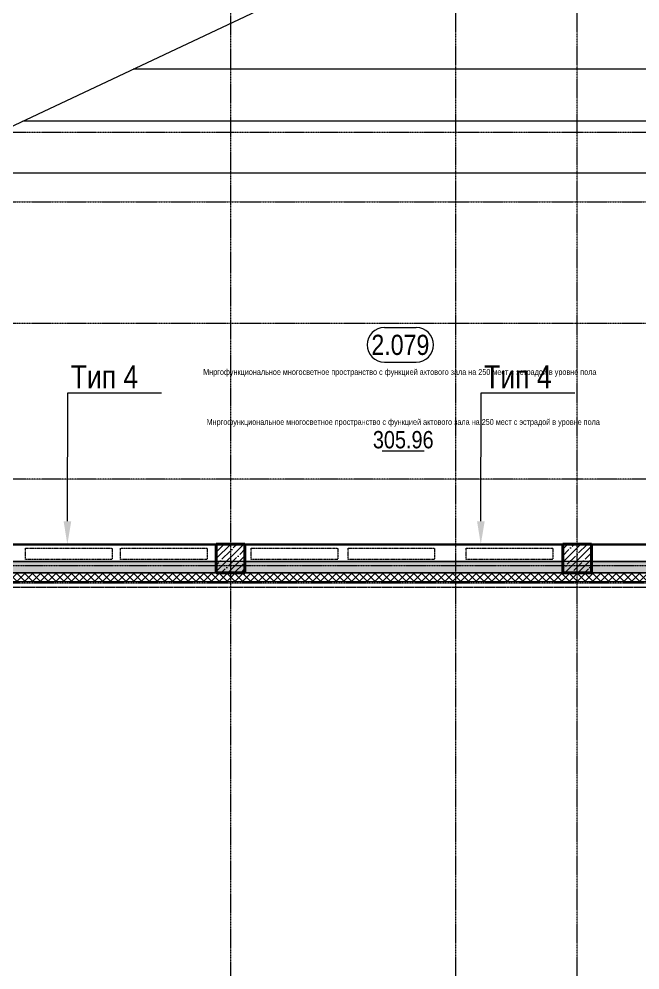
# Model space of a CAD drawing. Header units: millimetres. Extents: x -231292 to 573618, y -153144 to 564035.
# Drawn here: x 38822 to 49570, y 74930 to 91395 of the extents above; entities that cross this region are included whole.
import ezdxf
from ezdxf import colors
from ezdxf.entities.mleader import LeaderData, LeaderLine
from ezdxf.enums import TextEntityAlignment as Align
from ezdxf.math import Vec2, Vec3

# ---------------------------------------------------------------- set-up
doc = ezdxf.new("R2010")
doc.units = ezdxf.units.MM
for name, pattern in [('CENTER2', [28.575, 19.05, -3.175, 3.175, -3.175]), ('DASHED', [19.05, 12.7, -6.35]), ('HIDDEN2', [4.7625, 3.175, -1.5875])]:
    doc.linetypes.add(name, pattern=pattern)
doc.layers.get('0').update_dxf_attribs({"color": 250})
doc.layers.get('Defpoints').update_dxf_attribs({"color": 250})
for name, color, linetype, lineweight in [('A-AREA', 250, 'Continuous', 15), ('АР_Area', 250, 'Continuous', 5), ('АР_Колонны', 250, 'Continuous', 35), ('АР_Отопительные приборы', 250, 'HIDDEN2', 0), ('АР_площадь пом', 250, 'Continuous', 5), ('АР_Стены ЖБ', 250, 'Continuous', 35), ('АР_Стены ПЕНОблок', 250, 'Continuous', 20), ('АР_Утеплитель', 250, 'Continuous', 0), ('АР_Штриховка', 250, 'Continuous', 0), ('Зашивка радиаторов тип 4 (акустик панели_мет.экран с перфор)', 250, 'Continuous', 0), ('КМ_Фахверки', 250, 'Continuous', 80), ('ЛК_Открытая', 250, 'Continuous', 5), ('Размеры зашивки ГКЛ', 250, 'Continuous', 0), ('РД_Оси_100', 250, 'Continuous', 0)]:
    doc.layers.add(name, color=color, linetype=linetype, lineweight=lineweight)
doc.layers.add('АР_Делит', color=250, linetype='Continuous', lineweight=0, plot=False)
doc.styles.add('style1', font='ARIALN.TTF')
pattern_1 = [(45, (8883.4, 13229.69), (-112.2532, 112.2532), []), (45, (8995.66, 13229.69), (-112.2532, 112.2532), [198.4375, -39.6875, 0, -39.6875])]

# ---------------------------------------------------------------- blocks, each defined once
blk = doc.blocks.new('СОШ_2200_АР_ОСИ_М100_28.05.24')
at = {"layer": 'АР_Делит', "color": 5, "linetype": 'DASHED'}
blk.add_lwpolyline([(114955, 135155), (114955, -355), (93595.036, -355), (93595.036, 13855), (94145, 13855), (94145, 68320), (66055, 68320), (66055, 13857.73), (83455, 13857.73), (83455, -355), (45245, -355), (45245, 13145), (44695, 13145), (44695, 26755), (45245, 26755), (45245, 68320), (20455, 68320), (20455, 26755), (27955, 26755), (27955, 13145), (-355, 13145), (-355, 100855)], dxfattribs=at)
at = {"layer": 'РД_Оси_100', "linetype": 'CENTER2'}
for p, q in [((37500, -6155), (37500, 139938.679)), ((119910, 76200), (-5954.958, 76200)), ((-5954.958, 75000), (119910, 75000)), ((-5954.958, 72900), (95715.503, 72900))]:
    blk.add_line(p, q, dxfattribs=at)
at = {"layer": 'РД_Оси_100', "color": 1, "linetype": 'CENTER2'}
blk.add_line((39600, -6155), (39600, 139938.679), dxfattribs=at)
blk.add_lwpolyline([(33600, 139938.679), (33600, -6155)], dxfattribs=at)
at = {"layer": 'РД_Оси_100', "linetype": 'CENTER2'}
for points in [[(119910, 70200), (-5954.958, 70200)], [(95715.503, 68700), (-5454.958, 68700), (-5954.958, 68850)], [(78274.959, 68400), (-5454.958, 68400), (-5954.958, 68250)]]:
    blk.add_lwpolyline(points, dxfattribs=at)
blk = doc.blocks.new('MOK-МаркаПом_овал_ареал')
for p, q in [((-2.75, 3), (2.75, 3)), ((-2.75, -3), (2.75, -3))]:
    blk.add_line(p, q)
for centre, radius, start, end in [((-2.75, 0), 3, 90, 270), ((2.75, 0), 3, 270, 90), ((-3.75, 0), 3.5, 0, 0.001)]:
    blk.add_arc(centre, radius, start, end)
at = {"color": 0, "style": 'style1'}
blk.add_attdef('АР-ПОМЕЩЕНИЕ:НОМЕР', text='', height=3.5, dxfattribs=at).set_placement((0, 0), align=Align.MIDDLE)
at = {"layer": 'Defpoints', "color": 2, "style": 'style1'}
blk.add_attdef('АР-ПОМЕЩЕНИЕ:НАИМЕНОВАНИЕ', text='', height=1, dxfattribs=at).set_placement((-0.09, -4.81), align=Align.MIDDLE)
blk = doc.blocks.new('MOK-МаркаПомещения1')
at = {"layer": 'A-AREA', "color": 0}
blk.add_line((-3.65, -1.94), (3.65, -1.94), dxfattribs=at)
at = {"layer": 'A-AREA', "color": 0, "style": 'style1'}
blk.add_attdef('АР-ПОМЕЩЕНИЕ:ПЛОЩАДЬ', text='', height=3, dxfattribs=at).set_placement((0, 0), align=Align.MIDDLE)
at = {"layer": 'Defpoints', "style": 'style1', "flags": 8}
blk.add_attdef('АР-ПОМЕЩЕНИЕ:НАИМЕНОВАНИЕ', text='', height=1, dxfattribs=at).set_placement((0, 2.96), align=Align.MIDDLE)

msp = doc.modelspace()

# ---------------------------------------------------------------- hatches: boundary and pattern name
at = {"layer": 'АР_Штриховка', "linetype": 'Continuous', "lineweight": 5}
h = msp.add_hatch(dxfattribs=at)
h.set_pattern_fill('ANSI35', color=256, scale=25, style=0)
h.set_pattern_definition(pattern_1)
h.paths.add_polyline_path([(42233.403, 81804.688), (42733.403, 81804.688), (42733.403, 82304.688), (42233.403, 82304.688)], flags=0)
h = msp.add_hatch(dxfattribs=at)
h.set_pattern_fill('ANSI35', color=256, scale=25, style=0)
h.set_pattern_definition(pattern_1)
h.paths.add_polyline_path([(48233.403, 81804.688), (48733.403, 81804.688), (48733.403, 82304.688), (48233.403, 82304.688)], flags=0)
at = {"layer": 'АР_Штриховка', "linetype": 'Continuous', "lineweight": 0}
h = msp.add_hatch(dxfattribs=at)
h.set_pattern_fill('AR-CONC', color=256, style=0)
h.set_pattern_definition([(50, (8883.4, 13229.69), (182.18467, -15.93909), [19.05, -209.55]), (355, (8883.4, 13229.69), (-35.24342, 191.05685), [15.24, -167.6406]), (100.45144, (8898.58, 13228.36), (146.94125, 175.11775), [16.19, -178.09024]), (46.1842, (8883.4, 13280.49), (271.07904, -42.0423), [28.575, -314.325]), (96.63556, (8906, 13276.98), (237.4041, 247.4261), [24.285, -267.1356]), (351.18415, (8883.4, 13280.5), (237.4041, 247.4261), [22.86, -251.4597]), (21, (8908.8, 13267.79), (151.6144, -102.2652), [19.05, -209.55]), (326, (8908.8, 13267.79), (61.80203, 184.18797), [15.24, -167.64]), (71.45145, (8921.44, 13259.26), (213.41642, 81.92277), [16.19, -178.08994]), (37.5, (8883.4, 13229.686), (3.088603, 84.55504), [0, -165.608, 0, -170.18, 0, -168.275]), (7.5, (8883.4, 13229.69), (66.81966, 100.18057), [0, -97.028, 0, -161.798, 0, -64.135]), (327.5, (8826.76, 13229.686), (135.590595, -5.728744), [0, -63.5, 0, -198.12, 0, -262.89]), (317.5, (8801.36, 13229.69), (148.12918, 25.42649), [0, -82.55, 0, -131.572, 0, -186.69])])
h.paths.add_polyline_path([(54383.403, 81804.69), (54583.403, 82004.69), (35683.403, 82004.69), (35683.403, 81804.69)], flags=0)
h.paths.add_polyline_path([(33283.403, 81804.69), (33283.403, 82004.69), (32378.403, 82004.69), (32378.403, 81804.69)], flags=0)
h.paths.add_polyline_path([(29978.403, 81804.69), (29978.403, 82004.69), (28883.403, 82004.69), (29083.403, 81804.69)], flags=0)
h = msp.add_hatch(dxfattribs=at)
h.set_pattern_fill('ANSI37', color=256, scale=30, style=0)
h.set_pattern_definition([(45, (8883.4, 13229.69), (-67.35192, 67.35192), []), (135, (8883.4, 13229.69), (-67.35192, -67.35192), [])])
h.paths.add_polyline_path([(54233.403, 81654.69), (54383.403, 81804.69), (35683.403, 81804.69), (35683.403, 81654.69)], flags=0)
h.paths.add_polyline_path([(33283.403, 81654.69), (33283.403, 81804.69), (32378.403, 81804.69), (32378.403, 81654.69)], flags=0)
h.paths.add_polyline_path([(29978.403, 81654.69), (29978.403, 81804.69), (29083.403, 81804.69), (29233.403, 81654.69)], flags=0)
h = msp.add_hatch(dxfattribs=at)
h.set_pattern_fill('_U', color=256, style=0, pattern_type=0)
h.set_pattern_definition([(360, (8883.4027, 13229.6861), (-3e-17, 1), [])])
h.paths.add_polyline_path([(54128.403, 81549.69), (54153.403, 81574.69), (35683.403, 81574.69), (35683.403, 81549.69)], flags=0)
h.paths.add_polyline_path([(33283.403, 81549.69), (33283.403, 81574.69), (32378.403, 81574.69), (32378.403, 81549.69)], flags=0)
h.paths.add_polyline_path([(29978.403, 81549.69), (29978.403, 81574.69), (29313.403, 81574.69), (29338.403, 81549.69)], flags=0)

# ---------------------------------------------------------------- linework, layer by layer
at = {"layer": 'АР_Колонны', "linetype": 'HIDDEN2', "lineweight": 25}
for p, q in [((42233.403, 82304.688), (42733.403, 82304.688)), ((42233.403, 81804.688), (42233.403, 82304.688)), ((42733.403, 82304.688), (42733.403, 81804.688)), ((48233.403, 82304.688), (48733.403, 82304.688)), ((48233.403, 81804.688), (48233.403, 82304.688)), ((48733.403, 82304.688), (48733.403, 81804.688)), ((42733.403, 81804.688), (42233.403, 81804.688)), ((48733.403, 81804.688), (48233.403, 81804.688))]:
    msp.add_line(p, q, dxfattribs=at)
at = {"layer": 'АР_Колонны', "linetype": 'Continuous', "lineweight": 35}
for p, q in [((42233.403, 82304.688), (42733.403, 82304.688)), ((42233.403, 81804.688), (42233.403, 82304.688)), ((42733.403, 81804.688), (42733.403, 82304.688)), ((48233.403, 82304.688), (48733.403, 82304.688)), ((48233.403, 81804.688), (48233.403, 82304.688)), ((48733.403, 81804.688), (48733.403, 82304.688)), ((42233.403, 81804.688), (42733.403, 81804.688)), ((48233.403, 81804.688), (48733.403, 81804.688))]:
    msp.add_line(p, q, dxfattribs=at)
at = {"layer": 'АР_Отопительные приборы'}
for points in [[(38935.983, 82234.69), (40435.983, 82234.69), (40435.983, 82034.69), (38935.983, 82034.69)], [(40577.709, 82234.69), (42077.709, 82234.69), (42077.709, 82034.69), (40577.709, 82034.69)], [(42837.62, 82234.69), (44337.62, 82234.69), (44337.62, 82034.69), (42837.62, 82034.69)], [(44516.554, 82234.69), (46016.554, 82234.69), (46016.554, 82034.69), (44516.554, 82034.69)], [(46563.644, 82234.69), (48063.644, 82234.69), (48063.644, 82034.69), (46563.644, 82034.69)]]:
    msp.add_lwpolyline(points, close=True, dxfattribs=at)
at = {"layer": 'АР_Стены ЖБ', "linetype": 'Continuous', "lineweight": 40}
for p, q in [((42733.403, 82304.688), (42233.403, 82304.688)), ((42233.403, 82304.688), (42233.403, 81804.688)), ((42733.403, 81804.688), (42733.403, 82304.688)), ((48733.403, 82304.688), (48233.403, 82304.688)), ((48233.403, 82304.688), (48233.403, 81804.688)), ((48733.403, 81804.688), (48733.403, 82304.688)), ((42233.403, 81804.688), (42733.403, 81804.688)), ((48233.403, 81804.688), (48733.403, 81804.688))]:
    msp.add_line(p, q, dxfattribs=at)
at = {"layer": 'АР_Стены ПЕНОблок', "linetype": 'Continuous', "lineweight": 20}
for p, q in [((54583.403, 82004.69), (35683.403, 82004.69)), ((35683.403, 81804.69), (54383.403, 81804.69))]:
    msp.add_line(p, q, dxfattribs=at)
at = {"layer": 'АР_Утеплитель', "linetype": 'Continuous', "lineweight": 0}
for p, q in [((54383.403, 81804.69), (35683.403, 81804.69)), ((35683.403, 81654.69), (54233.403, 81654.69))]:
    msp.add_line(p, q, dxfattribs=at)
at = {"layer": 'Зашивка радиаторов тип 4 (акустик панели_мет.экран с перфор)', "linetype": 'Continuous', "lineweight": 0}
for p, q in [((42233.403, 82304.688), (36683.403, 82304.69)), ((42233.403, 82292.188), (36683.403, 82292.19)), ((36683.403, 82292.19), (42233.403, 82292.188)), ((42233.403, 82292.188), (42233.403, 82304.688)), ((42233.403, 82004.688), (42233.403, 82292.188)), ((42733.403, 82004.688), (42733.403, 82304.688)), ((48233.403, 82304.688), (42733.403, 82304.688)), ((48233.403, 82292.188), (42733.403, 82292.188)), ((42733.403, 82292.188), (48233.403, 82292.188)), ((48233.403, 82004.688), (48233.403, 82304.688)), ((48733.403, 82304.69), (48733.403, 82292.19)), ((52963.403, 82304.689), (48733.403, 82304.69)), ((48733.403, 82292.19), (48733.403, 82004.69)), ((52963.403, 82292.189), (48733.403, 82292.19)), ((48733.403, 82292.19), (52963.403, 82292.189)), ((36683.403, 82004.69), (42233.403, 82004.688)), ((42733.403, 82004.688), (48233.403, 82004.688)), ((48733.403, 82004.69), (52963.403, 82004.689))]:
    msp.add_line(p, q, dxfattribs=at)
at = {"layer": 'КМ_Фахверки', "lineweight": 5}
msp.add_lwpolyline([(79583.403, 81804.686), (103283.403, 81804.103), (103283.403, 13129.686), (123583.403, 13129.686), (123583.371, 148129.686), (81883.406, 148129.686), (81883.406, 142129.686), (46283.403, 142129.686), (46283.403, 113829.686), (8783.403, 113829.686), (8783.403, 26629.686), (36583.403, 26629.686), (36583.403, 39729.686), (29083.403, 39729.686), (29083.403, 81804.686), (54383.403, 81804.686), (54383.403, 13129.686), (92083.403, 13129.686), (92083.403, 26829.686), (74683.402, 26829.694), (74683.401, 81804.686), (79584.99, 81804.686)], dxfattribs=at)
at = {"layer": 'ЛК_Открытая'}
for p, q in [((38353.403, 89376.798), (52613.403, 96094.992)), ((40800.516, 90529.686), (52613.403, 90529.686)), ((38890.181, 89629.686), (52613.403, 89629.686)), ((38353.403, 88729.686), (52613.403, 88729.686))]:
    msp.add_line(p, q, dxfattribs=at)

# ---------------------------------------------------------------- block references
at = {"layer": 'АР_Area', "linetype": 'Continuous', "lineweight": 5, "xscale": 100, "yscale": 100, "zscale": 100}
msp.add_blockref('MOK-МаркаПом_овал_ареал', (45422.788, 85753.488), dxfattribs=at).add_auto_attribs({'АР-ПОМЕЩЕНИЕ:НОМЕР': '2.079', 'АР-ПОМЕЩЕНИЕ:НАИМЕНОВАНИЕ': 'Мнргофункциональное многосветное пространство с функцией актового зала на 250 мест с эстрадой в уровне пола'})
at = {"layer": 'АР_площадь пом', "linetype": 'Continuous', "lineweight": 5}
ref = msp.add_blockref('MOK-МаркаПомещения1', (45472.359, 84111.493), dxfattribs=dict(at, xscale=100, yscale=100, zscale=100))
ref.add_attrib('АР-ПОМЕЩЕНИЕ:НАИМЕНОВАНИЕ', 'Мнргофункциональное многосветное пространство с функцией актового зала на 250 мест с эстрадой в уровне пола', dxfattribs={"layer": 'Defpoints', "height": 100, "style": 'style1'}).set_placement((45472.359, 84407.056), align=Align.MIDDLE)
ref.add_attrib('АР-ПОМЕЩЕНИЕ:ПЛОЩАДЬ', '305.96', dxfattribs={"layer": 'A-AREA', "color": 0, "height": 300, "style": 'style1'}).set_placement((45472.359, 84111.493), align=Align.MIDDLE)
at = {"layer": 'РД_Оси_100'}
msp.add_blockref('СОШ_2200_АР_ОСИ_М100_28.05.24', (8883.403, 13229.686), dxfattribs=at)

# ---------------------------------------------------------------- leaders
at = {"layer": 'Размеры зашивки ГКЛ'}
ml = msp.add_multileader_mtext('Standard', dxfattribs=at)
ml.set_content('\\pxsm1;Тип 4 ', color=(0, 0, 138), style='style1')
ml.set_leader_properties(color=256, linetype='ByLayer', lineweight=9)
ml.build(insert=Vec2(0, 0))
ml.multileader.update_dxf_attribs({"has_dogleg": 0, "text_left_attachment_type": 6, "text_right_attachment_type": 6, "text_bottom_attachment_type": 10, "dogleg_length": 25, "arrow_head_size": 400})
ctx = ml.context
ctx.base_point, ctx.char_height, ctx.arrow_head_size, ctx.landing_gap_size, ctx.plane_origin = Vec3(39667.739, 84921.068), 400, 400, 50, Vec3(32795.713, 91294.607)
ctx.left_attachment, ctx.right_attachment, ctx.top_attachment = 6, 6, 10
notes = []
notes.append((ctx, [(0, (1, 1, 0), (39642.739, 84921.068), (1, 0), 25, [(1, [(39658.319, 82298.128)], 0, [])])]))
ctx.mtext.insert, ctx.mtext.width, ctx.mtext.defined_height, ctx.mtext.line_spacing_factor, ctx.mtext.flow_direction = Vec3(39717.739, 85401.068), 1668.44707, 600, 0.3, 5
ml = msp.add_multileader_mtext('Standard', dxfattribs=at)
ml.set_content('\\pxsm1;Тип 4 ', color=(0, 0, 138), style='style1')
ml.set_leader_properties(color=256, linetype='ByLayer', lineweight=9)
ml.build(insert=Vec2(0, 0))
ml.multileader.update_dxf_attribs({"has_dogleg": 0, "text_left_attachment_type": 6, "text_right_attachment_type": 6, "text_bottom_attachment_type": 10, "dogleg_length": 25, "arrow_head_size": 400})
ctx = ml.context
ctx.base_point, ctx.char_height, ctx.arrow_head_size, ctx.landing_gap_size, ctx.plane_origin = Vec3(46824.241, 84921.068), 400, 400, 50, Vec3(39952.215, 91294.607)
ctx.left_attachment, ctx.right_attachment, ctx.top_attachment = 6, 6, 10
notes.append((ctx, [(0, (1, 1, 0), (46799.241, 84921.068), (1, 0), 25, [(1, [(46814.821, 82298.128)], 0, [])])]))
ctx.mtext.insert, ctx.mtext.width, ctx.mtext.defined_height, ctx.mtext.line_spacing_factor, ctx.mtext.flow_direction = Vec3(46874.241, 85401.068), 1668.44707, 600, 0.3, 5
for ctx, leaders in notes:
    for number, flags, end, landing, length, lines in leaders:
        leader = LeaderData()
        leader.index, (leader.has_last_leader_line, leader.has_dogleg_vector, leader.attachment_direction) = number, flags
        leader.last_leader_point, leader.dogleg_vector, leader.dogleg_length = Vec3(end), Vec3(landing), length
        for number, points, colour, breaks in lines:
            line = LeaderLine()
            line.index, line.vertices, line.color, line.breaks = number, Vec3.list(points), colors.encode_raw_color(colour), breaks
            leader.lines.append(line)
        ctx.leaders.append(leader)

doc.saveas('drawing.dxf')
